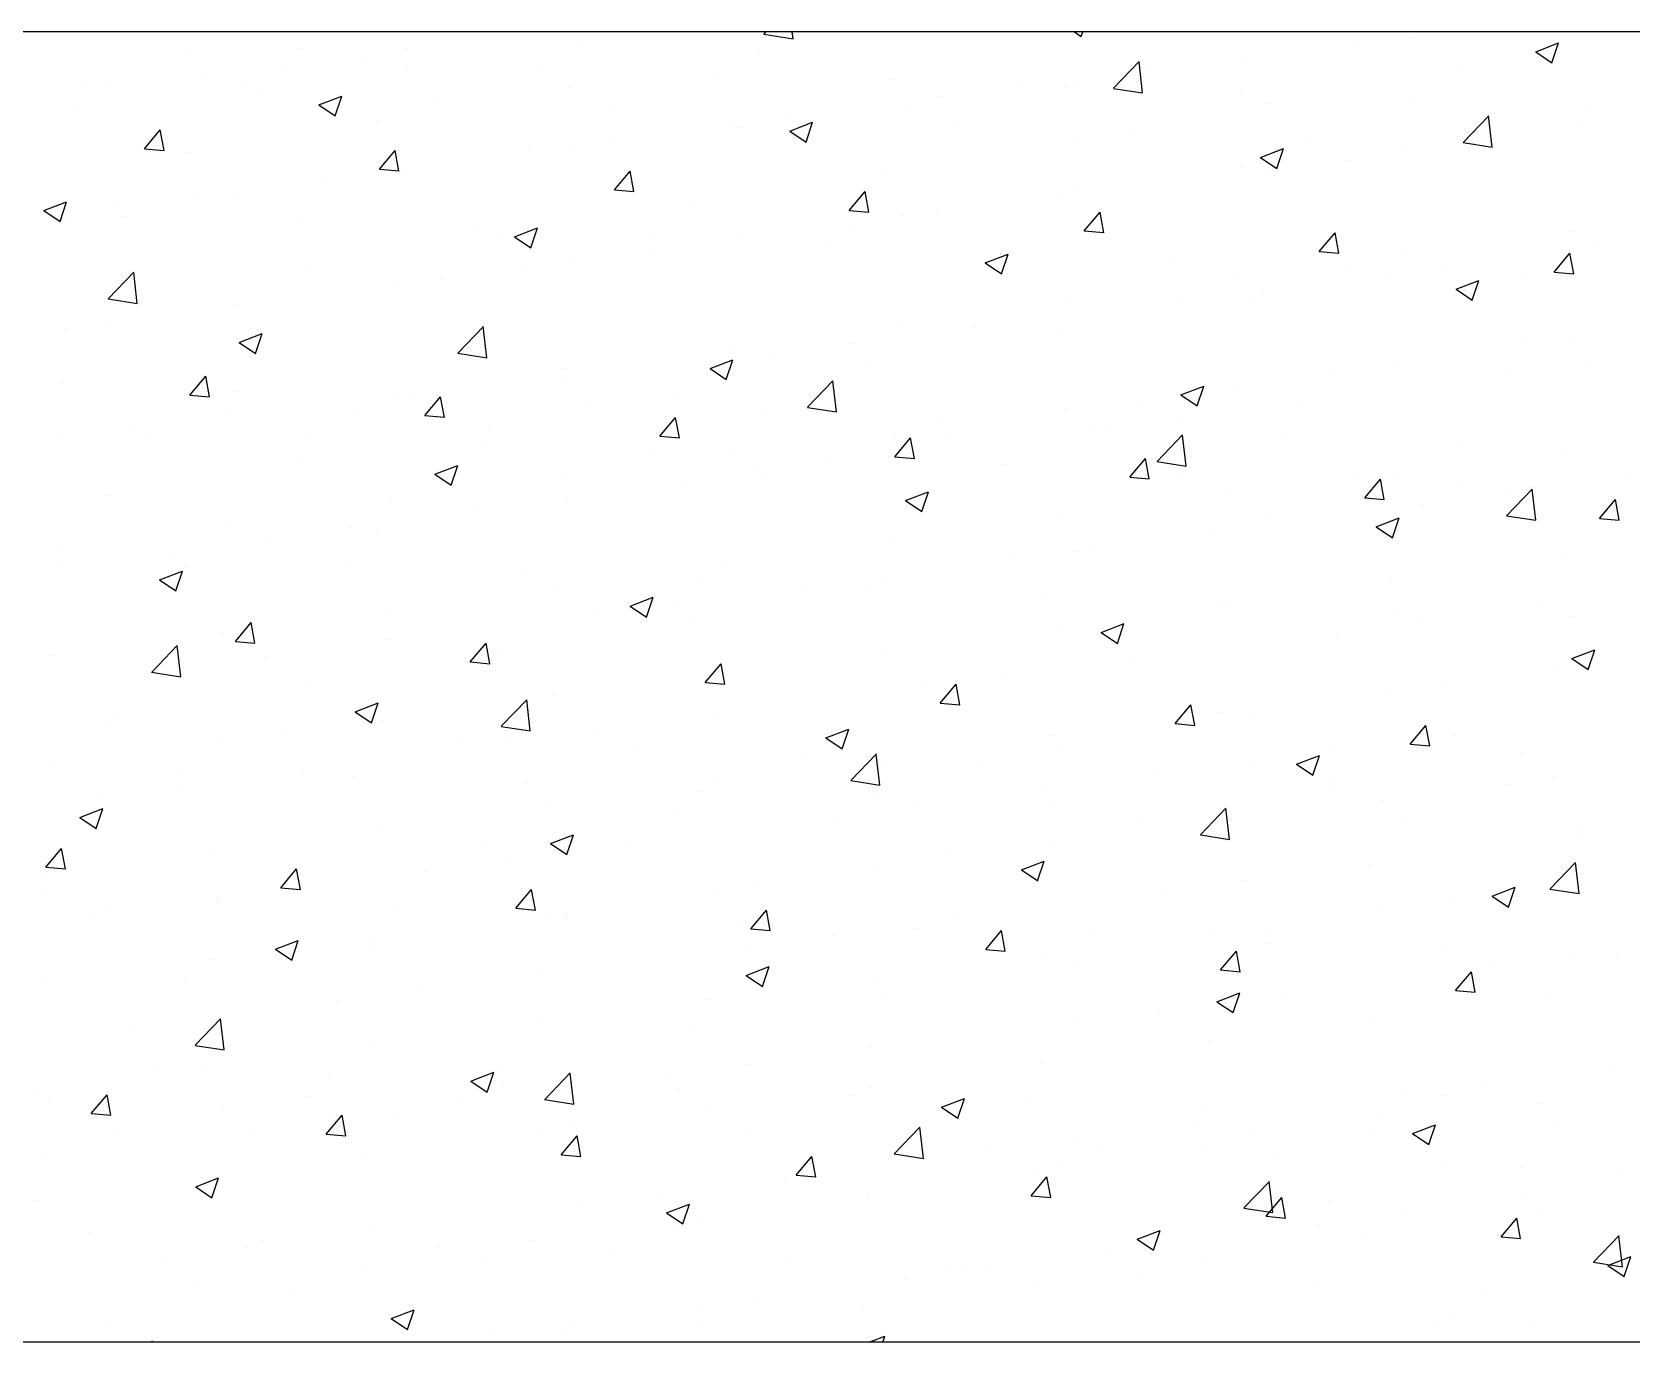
# Model space of a CAD drawing. Header units: millimetres. Extents: x 331487 to 517269, y 198509 to 399936.
# Drawn here: x 441449 to 441937.5, y 339696 to 340096 of the extents above; entities that cross this region are included whole.
import ezdxf

# ---------------------------------------------------------------- set-up
doc = ezdxf.new("R2010")
doc.units = ezdxf.units.MM
doc.header["$MEASUREMENT"] = 0
doc.layers.add('COLUMN', color=6, linetype='Continuous')

msp = doc.modelspace()

# ---------------------------------------------------------------- linework, layer by layer
at = {"layer": 'COLUMN'}
for p, q in [((448979.83, 340095.96), (420204.35, 340095.96)), ((448984.26, 339695.96), (420604.35, 339695.96))]:
    msp.add_line(p, q, dxfattribs=at)
at = {"layer": 'COLUMN', "color": 2, "linetype": 'Continuous'}
for p, q in [((441615.57, 340093.09), (441615.57, 340093.09)), ((441672.45, 340095.3), (441681.34, 340093.92)), ((441672.49, 340095.34), (441673.08, 340095.96)), ((441681.34, 340093.92), (441681.11, 340095.96)), ((441767.29, 340095.96), (441769.32, 340094.59)), ((441769.32, 340094.59), (441769.78, 340095.96)), ((441852.6, 340093), (441852.6, 340093)), ((441870, 340094.18), (441870, 340094.18)), ((441908.06, 340089.93), (441915.06, 340092.62)), ((441913.03, 340086.58), (441915.06, 340092.62)), ((441497.59, 340090.43), (441497.59, 340090.43)), ((441530.45, 340091), (441530.45, 340091)), ((441550.97, 340088.17), (441550.97, 340088.17)), ((441563.62, 340090.93), (441563.62, 340090.93)), ((441671.05, 340089.07), (441671.05, 340089.07)), ((441819.49, 340087.78), (441819.49, 340087.78)), ((441908.06, 340089.93), (441913.03, 340086.58)), ((441500.72, 340082.65), (441500.72, 340082.65)), ((441525.75, 340085.95), (441525.75, 340085.95)), ((441563.63, 340085.59), (441563.63, 340085.59)), ((441604.35, 340085.91), (441604.35, 340085.91)), ((441657.74, 340083.66), (441657.74, 340083.66)), ((441779.21, 340078.78), (441787, 340086.9)), ((441788.07, 340077.37), (441786.96, 340086.87)), ((441789.44, 340084.69), (441789.44, 340084.69)), ((441884.2, 340084.1), (441884.2, 340084.1)), ((441465.29, 340079.25), (441465.29, 340079.25)), ((441472.13, 340080.99), (441472.13, 340080.99)), ((441513.12, 340079.19), (441513.12, 340079.19)), ((441612.73, 340079.06), (441612.73, 340079.06)), ((441711.12, 340081.4), (441711.12, 340081.4)), ((441751.57, 340079.7), (441751.57, 340079.7)), ((441764.5, 340079.15), (441764.5, 340079.15)), ((441768.15, 340080.74), (441768.15, 340080.74)), ((441779.17, 340078.75), (441788.07, 340077.37)), ((441518.68, 340076.99), (441518.68, 340076.99)), ((441536.61, 340073.7), (441543.61, 340076.39)), ((441536.61, 340073.7), (441541.59, 340070.34)), ((441541.58, 340070.34), (441543.61, 340076.38)), ((441572.06, 340074.74), (441572.06, 340074.74)), ((441625.44, 340072.48), (441625.44, 340072.48)), ((441716.21, 340073.24), (441716.21, 340073.24)), ((441726.53, 340076.4), (441726.53, 340076.4)), ((441817.88, 340076.89), (441817.88, 340076.89)), ((441825.88, 340074.09), (441825.88, 340074.09)), ((441871.27, 340074.64), (441871.27, 340074.64)), ((441924.65, 340072.38), (441924.65, 340072.38)), ((441461.78, 340072.14), (441461.78, 340072.14)), ((441554.41, 340069.05), (441554.41, 340069.05)), ((441663.38, 340068.09), (441663.38, 340068.09)), ((441678.82, 340070.23), (441678.82, 340070.23)), ((441680.32, 340065.69), (441687.33, 340068.38)), ((441685.3, 340062.33), (441687.32, 340068.38)), ((441732.2, 340067.97), (441732.2, 340067.97)), ((441885.93, 340062.23), (441893.72, 340070.35)), ((441894.79, 340060.82), (441893.69, 340070.31)), ((441920.72, 340068.39), (441920.72, 340068.39)), ((441483.34, 340060.31), (441488.16, 340066.06)), ((441489.32, 340059.79), (441488.16, 340066.05)), ((441625.51, 340063.1), (441625.51, 340063.1)), ((441665.7, 340066.84), (441665.7, 340066.84)), ((441680.32, 340065.69), (441685.3, 340062.33)), ((441767.56, 340064.08), (441767.56, 340064.08)), ((441785.59, 340065.72), (441785.59, 340065.72)), ((441838.97, 340063.46), (441838.97, 340063.46)), ((441483.34, 340060.31), (441489.32, 340059.79)), ((441496.09, 340059.04), (441496.09, 340059.04)), ((441555.07, 340054.04), (441559.89, 340059.78)), ((441561.04, 340053.51), (441559.89, 340059.78)), ((441600.47, 340059.81), (441600.47, 340059.81)), ((441614.35, 340059.8), (441614.35, 340059.8)), ((441824.04, 340057.68), (441831.04, 340060.37)), ((441829.01, 340054.32), (441831.04, 340060.37)), ((441868.79, 340060.89), (441868.79, 340060.89)), ((441885.9, 340062.19), (441894.79, 340060.82)), ((441889.2, 340061.84), (441889.2, 340061.84)), ((441892.35, 340061.2), (441892.35, 340061.2)), ((441555.07, 340054.04), (441561.05, 340053.52)), ((441626.79, 340047.76), (441631.62, 340053.51)), ((441632.77, 340047.24), (441631.61, 340053.5)), ((441709.24, 340054.07), (441709.24, 340054.07)), ((441818.27, 340054.49), (441818.27, 340054.49)), ((441824.04, 340057.68), (441829.01, 340054.32)), ((441826.29, 340053.56), (441826.29, 340053.56)), ((441851.32, 340056.85), (441851.32, 340056.85)), ((441537.32, 340051.49), (441537.32, 340051.49)), ((441562.42, 340052.3), (441562.42, 340052.3)), ((441452.59, 340041.44), (441459.59, 340044.13)), ((441457.56, 340038.09), (441459.59, 340044.13)), ((441474.41, 340043.21), (441474.41, 340043.21)), ((441499.44, 340046.51), (441499.44, 340046.51)), ((441511.9, 340045.9), (441511.9, 340045.9)), ((441626.8, 340047.76), (441632.77, 340047.24)), ((441650.92, 340044.06), (441650.92, 340044.06)), ((441698.52, 340041.49), (441703.34, 340047.23)), ((441704.5, 340040.96), (441703.34, 340047.23)), ((441763.13, 340045.24), (441763.13, 340045.24)), ((441766.93, 340047.45), (441766.93, 340047.45)), ((441452.59, 340041.44), (441457.56, 340038.09)), ((441460.56, 340038.86), (441460.56, 340038.86)), ((441477.7, 340039.59), (441477.7, 340039.59)), ((441698.52, 340041.49), (441704.5, 340040.97)), ((441714.99, 340039.95), (441714.99, 340039.95)), ((441725.26, 340040.26), (441725.26, 340040.26)), ((441770.25, 340035.21), (441775.07, 340040.96)), ((441776.22, 340034.68), (441775.07, 340040.95)), ((441531.08, 340037.34), (441531.08, 340037.34)), ((441584.46, 340035.08), (441584.46, 340035.08)), ((441592.6, 340034.05), (441592.6, 340034.05)), ((441596.3, 340033.44), (441603.3, 340036.12)), ((441596.3, 340033.44), (441601.28, 340030.08)), ((441601.27, 340030.08), (441603.3, 340036.12)), ((441664.48, 340033.55), (441664.48, 340033.55)), ((441700.23, 340036.96), (441700.23, 340036.96)), ((441770.25, 340035.21), (441776.22, 340034.69)), ((441841.97, 340028.94), (441846.79, 340034.68)), ((441847.95, 340028.41), (441846.79, 340034.68)), ((441919.51, 340035.1), (441919.51, 340035.1)), ((441637.07, 340028.65), (441637.07, 340028.65)), ((441637.84, 340032.83), (441637.84, 340032.83)), ((441691.22, 340030.57), (441691.22, 340030.57)), ((441841.97, 340028.94), (441847.95, 340028.42)), ((441913.7, 340022.66), (441918.52, 340028.41)), ((441919.67, 340022.13), (441918.52, 340028.4)), ((441926.04, 340030.71), (441926.04, 340030.71)), ((441534.29, 340024.04), (441534.29, 340024.04)), ((441599.2, 340023.66), (441599.2, 340023.66)), ((441613.14, 340026.51), (441613.14, 340026.51)), ((441740.02, 340025.43), (441747.02, 340028.11)), ((441740.02, 340025.43), (441744.99, 340022.07)), ((441744.61, 340028.32), (441744.61, 340028.32)), ((441744.99, 340022.07), (441747.01, 340028.11)), ((441797.99, 340026.06), (441797.99, 340026.06)), ((441851.37, 340023.81), (441851.37, 340023.81)), ((441867.57, 340027.6), (441867.57, 340027.6)), ((441880.07, 340024.44), (441880.07, 340024.44)), ((441472.3, 340014.48), (441480.08, 340022.59)), ((441481.15, 340013.06), (441480.05, 340022.56)), ((441561.2, 340019.01), (441561.2, 340019.01)), ((441574.16, 340020.37), (441574.16, 340020.37)), ((441817.06, 340021.2), (441817.06, 340021.2)), ((441862.89, 340022.4), (441862.89, 340022.4)), ((441883.73, 340017.42), (441890.73, 340020.11)), ((441888.7, 340014.06), (441890.73, 340020.1)), ((441904.75, 340021.55), (441904.75, 340021.55)), ((441913.7, 340022.66), (441919.68, 340022.14)), ((441472.26, 340014.44), (441481.15, 340013.06)), ((441475.97, 340014.03), (441475.97, 340014.03)), ((441765.71, 340014.16), (441765.71, 340014.16)), ((441799.98, 340014.12), (441799.98, 340014.12)), ((441821.75, 340014.43), (441821.75, 340014.43)), ((441825.02, 340017.41), (441825.02, 340017.41)), ((441883.73, 340017.42), (441888.7, 340014.06)), ((441510.69, 340012.61), (441510.69, 340012.61)), ((441511.01, 340012.05), (441511.01, 340012.05)), ((441459.34, 340005.57), (441459.34, 340005.57)), ((441473.14, 340007.07), (441473.14, 340007.07)), ((441579.02, 339997.92), (441586.81, 340006.04)), ((441587.88, 339996.51), (441586.77, 340006.01)), ((441713.78, 340006.66), (441713.78, 340006.66)), ((441736.83, 340005.8), (441736.83, 340005.8)), ((441763.43, 340004.42), (441763.43, 340004.42)), ((441512.28, 340001.18), (441519.28, 340003.87)), ((441512.28, 340001.18), (441517.25, 339997.83)), ((441517.25, 339997.83), (441519.28, 340003.87)), ((441663.27, 340000.26), (441663.27, 340000.26)), ((441698.95, 340000.82), (441698.95, 340000.82)), ((441904.03, 340002.48), (441904.03, 340002.48)), ((441918.29, 340001.81), (441918.29, 340001.81)), ((441578.98, 339997.89), (441587.88, 339996.51)), ((441655.99, 339993.17), (441663, 339995.86)), ((441660.96, 339989.82), (441662.99, 339995.86)), ((441673.92, 339997.52), (441673.92, 339997.52)), ((441705.11, 339994.41), (441705.11, 339994.41)), ((441866.35, 339994.31), (441866.35, 339994.31)), ((441924.77, 339994.57), (441924.77, 339994.57)), ((441497.22, 339985.1), (441502.04, 339990.84)), ((441503.19, 339984.57), (441502.04, 339990.83)), ((441611.92, 339993.22), (441611.92, 339993.22)), ((441655.99, 339993.17), (441660.97, 339989.82)), ((441685.74, 339981.37), (441693.53, 339989.49)), ((441694.6, 339979.96), (441693.5, 339989.45)), ((441845.71, 339992.47), (441845.71, 339992.47)), ((441899.74, 339991.27), (441899.74, 339991.27)), ((441458.22, 339988.5), (441458.22, 339988.5)), ((441497.22, 339985.1), (441503.2, 339984.57)), ((441511.6, 339986.24), (441511.6, 339986.24)), ((441559.98, 339985.72), (441559.98, 339985.72)), ((441568.94, 339978.82), (441573.76, 339984.57)), ((441574.92, 339978.29), (441573.76, 339984.56)), ((441610.76, 339989.21), (441610.76, 339989.21)), ((441799.71, 339985.17), (441806.71, 339987.85)), ((441799.71, 339985.17), (441804.68, 339981.81)), ((441804.68, 339981.81), (441806.7, 339987.85)), ((441815.84, 339987.91), (441815.84, 339987.91)), ((441547.86, 339980.92), (441547.86, 339980.92)), ((441564.99, 339983.98), (441564.99, 339983.98)), ((441572.89, 339984.22), (441572.89, 339984.22)), ((441618.37, 339981.73), (441618.37, 339981.73)), ((441646.79, 339984.4), (441646.79, 339984.4)), ((441685.71, 339981.33), (441694.6, 339979.96)), ((441764.5, 339980.87), (441764.5, 339980.87)), ((441787.39, 339982.46), (441787.39, 339982.46)), ((441836.58, 339982.96), (441836.58, 339982.96)), ((441479.31, 339975.06), (441479.31, 339975.06)), ((441509.47, 339979.32), (441509.47, 339979.32)), ((441568.94, 339978.82), (441574.92, 339978.3)), ((441640.67, 339972.54), (441645.49, 339978.29)), ((441646.65, 339972.02), (441645.49, 339978.28)), ((441671.75, 339979.47), (441671.75, 339979.47)), ((441725.13, 339977.22), (441725.13, 339977.22)), ((441773.68, 339974.68), (441773.68, 339974.68)), ((441778.52, 339974.96), (441778.52, 339974.96)), ((441798.71, 339977.97), (441798.71, 339977.97)), ((441458.13, 339972.28), (441458.13, 339972.28)), ((441484.7, 339972.61), (441484.7, 339972.61)), ((441532.69, 339972.81), (441532.69, 339972.81)), ((441586.07, 339970.55), (441586.07, 339970.55)), ((441588.48, 339974.38), (441588.48, 339974.38)), ((441640.67, 339972.54), (441646.65, 339972.02)), ((441712.4, 339966.27), (441717.22, 339972.01)), ((441712.56, 339973.37), (441712.56, 339973.37)), ((441718.37, 339965.74), (441717.21, 339972.01)), ((441729.07, 339972.45), (441729.07, 339972.45)), ((441792.47, 339964.82), (441800.26, 339972.94)), ((441801.32, 339963.4), (441800.22, 339972.9)), ((441831.9, 339972.71), (441831.9, 339972.71)), ((441885.28, 339970.45), (441885.28, 339970.45)), ((441639.45, 339968.3), (441639.45, 339968.3)), ((441662.05, 339966.97), (441662.05, 339966.97)), ((441692.84, 339966.04), (441692.84, 339966.04)), ((441710.52, 339966.36), (441710.52, 339966.36)), ((441712.4, 339966.27), (441718.37, 339965.75)), ((441784.12, 339959.99), (441788.94, 339965.74)), ((441790.1, 339959.47), (441788.94, 339965.73)), ((441917.08, 339968.52), (441917.08, 339968.52)), ((441530.16, 339964.37), (441530.16, 339964.37)), ((441571.97, 339960.92), (441578.97, 339963.61)), ((441571.97, 339960.92), (441576.95, 339957.57)), ((441576.94, 339957.56), (441578.97, 339963.61)), ((441670.76, 339962.44), (441670.76, 339962.44)), ((441672.65, 339961.38), (441672.65, 339961.38)), ((441746.22, 339963.79), (441746.22, 339963.79)), ((441792.43, 339964.78), (441801.32, 339963.4)), ((441799.6, 339961.53), (441799.6, 339961.53)), ((441865.14, 339961.02), (441865.14, 339961.02)), ((441936.34, 339960.11), (441936.34, 339960.11)), ((441610.71, 339959.93), (441610.71, 339959.93)), ((441647.61, 339958.08), (441647.61, 339958.08)), ((441715.68, 339952.91), (441722.69, 339955.6)), ((441720.65, 339949.56), (441722.68, 339955.6)), ((441784.12, 339959.99), (441790.1, 339959.47)), ((441852.98, 339959.27), (441852.98, 339959.27)), ((441855.85, 339953.72), (441860.67, 339959.46)), ((441861.82, 339953.19), (441860.67, 339959.46)), ((441883.9, 339957.47), (441883.9, 339957.47)), ((441898.46, 339955.13), (441898.46, 339955.13)), ((441899.19, 339948.27), (441906.98, 339956.39)), ((441906.36, 339957.02), (441906.36, 339957.02)), ((441908.05, 339946.85), (441906.94, 339956.35)), ((441471.84, 339954.36), (441471.84, 339954.36)), ((441558.77, 339952.43), (441558.77, 339952.43)), ((441612.44, 339952.43), (441612.44, 339952.43)), ((441715.68, 339952.91), (441720.66, 339949.56)), ((441814.63, 339954.62), (441814.63, 339954.62)), ((441855.85, 339953.72), (441861.83, 339953.2)), ((441873.43, 339951.83), (441873.43, 339951.83)), ((441927.57, 339947.44), (441932.4, 339953.19)), ((441933.55, 339946.92), (441932.39, 339953.18)), ((441508.26, 339946.03), (441508.26, 339946.03)), ((441584.46, 339949.77), (441584.46, 339949.77)), ((441763.28, 339947.58), (441763.28, 339947.58)), ((441825.58, 339947.46), (441825.58, 339947.46)), ((441859.4, 339944.9), (441866.4, 339947.59)), ((441864.37, 339941.55), (441866.4, 339947.59)), ((441899.16, 339948.23), (441908.05, 339946.85)), ((441927.57, 339947.44), (441933.55, 339946.92)), ((441521.55, 339941.48), (441521.55, 339941.48)), ((441546.58, 339944.78), (441546.58, 339944.78)), ((441554.12, 339942.42), (441554.12, 339942.42)), ((441810.28, 339943.52), (441810.28, 339943.52)), ((441859.4, 339944.9), (441864.37, 339941.55)), ((441456.91, 339938.99), (441456.91, 339938.99)), ((441711.34, 339940.08), (441711.34, 339940.08)), ((441767.26, 339937.45), (441767.26, 339937.45)), ((441772.4, 339938.53), (441772.4, 339938.53)), ((441458.4, 339933.17), (441458.4, 339933.17)), ((441487.95, 339928.67), (441494.95, 339931.36)), ((441491.71, 339935.41), (441491.71, 339935.41)), ((441492.92, 339925.31), (441494.95, 339931.35)), ((441495.8, 339932.41), (441495.8, 339932.41)), ((441545.09, 339933.15), (441545.09, 339933.15)), ((441598.47, 339930.9), (441598.47, 339930.9)), ((441660.83, 339933.68), (441660.83, 339933.68)), ((441747.37, 339935.23), (441747.37, 339935.23)), ((441915.86, 339935.23), (441915.86, 339935.23)), ((441487.95, 339928.67), (441492.92, 339925.31)), ((441609.49, 339926.64), (441609.49, 339926.64)), ((441651.86, 339928.64), (441651.86, 339928.64)), ((441684.21, 339926.92), (441684.21, 339926.92)), ((441705.24, 339926.39), (441705.24, 339926.39)), ((441708.95, 339927.44), (441708.95, 339927.44)), ((441863.92, 339927.73), (441863.92, 339927.73)), ((441631.66, 339920.66), (441638.66, 339923.35)), ((441636.63, 339917.3), (441638.66, 339923.35)), ((441646.34, 339921.93), (441646.34, 339921.93)), ((441758.62, 339924.13), (441758.62, 339924.13)), ((441812, 339921.88), (441812, 339921.88)), ((441813.41, 339921.33), (441813.41, 339921.33)), ((441557.55, 339919.14), (441557.55, 339919.14)), ((441621.31, 339918.64), (441621.31, 339918.64)), ((441631.66, 339920.66), (441636.64, 339917.3)), ((441650.63, 339917.43), (441650.63, 339917.43)), ((441865.38, 339919.62), (441865.38, 339919.62)), ((441910.03, 339920.67), (441910.03, 339920.67)), ((441918.77, 339917.37), (441918.77, 339917.37)), ((441507.04, 339912.74), (441507.04, 339912.74)), ((441511.09, 339909.88), (441515.91, 339915.62)), ((441517.07, 339909.35), (441515.91, 339915.62)), ((441762.07, 339914.29), (441762.07, 339914.29)), ((441775.37, 339912.65), (441782.38, 339915.34)), ((441775.37, 339912.65), (441780.35, 339909.29)), ((441780.35, 339909.29), (441782.37, 339915.34)), ((441847.12, 339912.39), (441847.12, 339912.39)), ((441872.16, 339915.69), (441872.16, 339915.69)), ((441485.55, 339900.51), (441493.34, 339908.63)), ((441494.41, 339899.1), (441493.31, 339908.59)), ((441511.09, 339909.88), (441517.07, 339909.35)), ((441558.15, 339910.32), (441558.15, 339910.32)), ((441582.82, 339903.6), (441587.64, 339909.35)), ((441588.79, 339903.07), (441587.64, 339909.34)), ((441592.31, 339907.42), (441592.31, 339907.42)), ((441710.13, 339906.79), (441710.13, 339906.79)), ((441919.09, 339904.64), (441926.09, 339907.33)), ((441924.06, 339901.28), (441926.09, 339907.33)), ((441455.7, 339905.7), (441455.7, 339905.7)), ((441495.24, 339902.04), (441495.24, 339902.04)), ((441520.28, 339905.34), (441520.28, 339905.34)), ((441582.82, 339903.6), (441588.8, 339903.08)), ((441654.55, 339897.33), (441659.37, 339903.07)), ((441660.52, 339896.8), (441659.36, 339903.07)), ((441783.97, 339904.08), (441783.97, 339904.08)), ((441914.64, 339901.94), (441914.64, 339901.94)), ((441919.09, 339904.64), (441924.06, 339901.29)), ((441485.52, 339900.47), (441494.41, 339899.1)), ((441533.99, 339897.41), (441533.99, 339897.41)), ((441654.55, 339897.33), (441660.52, 339896.8)), ((441659.62, 339900.39), (441659.62, 339900.39)), ((441726.27, 339891.05), (441731.09, 339896.8)), ((441732.25, 339890.52), (441731.09, 339896.79)), ((441746.1, 339899.09), (441746.1, 339899.09)), ((441879.77, 339897.81), (441879.77, 339897.81)), ((441592.28, 339883.96), (441600.07, 339892.08)), ((441601.13, 339882.54), (441600.03, 339892.04)), ((441608.27, 339893.35), (441608.27, 339893.35)), ((441721.06, 339895.79), (441721.06, 339895.79)), ((441862.71, 339894.44), (441862.71, 339894.44)), ((441475.67, 339887.4), (441475.67, 339887.4)), ((441547.64, 339888.41), (441554.64, 339891.09)), ((441547.64, 339888.41), (441552.61, 339885.05)), ((441552.61, 339885.05), (441554.64, 339891.09)), ((441657.91, 339887.48), (441657.91, 339887.48)), ((441726.27, 339891.05), (441732.25, 339890.53)), ((441798, 339884.78), (441802.82, 339890.52)), ((441803.97, 339884.25), (441802.82, 339890.51)), ((441812.19, 339888.04), (441812.19, 339888.04)), ((441821.45, 339887.8), (441821.45, 339887.8)), ((441472.24, 339884.31), (441472.24, 339884.31)), ((441525.62, 339882.05), (441525.62, 339882.05)), ((441556.34, 339885.85), (441556.34, 339885.85)), ((441592.24, 339883.92), (441601.13, 339882.54)), ((441620.03, 339882.49), (441620.03, 339882.49)), ((441691.35, 339880.4), (441698.35, 339883.08)), ((441696.32, 339877.04), (441698.35, 339883.08)), ((441798, 339884.78), (441803.97, 339884.25)), ((441869.72, 339878.5), (441874.54, 339884.25)), ((441875.7, 339877.97), (441874.54, 339884.24)), ((441505.82, 339879.45), (441505.82, 339879.45)), ((441579, 339879.8), (441579, 339879.8)), ((441595, 339879.2), (441595, 339879.2)), ((441632.38, 339877.54), (441632.38, 339877.54)), ((441691.35, 339880.4), (441696.33, 339877.04)), ((441760.85, 339881), (441760.85, 339881)), ((441763.14, 339877.79), (441763.14, 339877.79)), ((441869.72, 339878.5), (441875.7, 339877.98)), ((441883.72, 339881.23), (441883.72, 339881.23)), ((441454.48, 339872.41), (441454.48, 339872.41)), ((441685.76, 339875.29), (441685.76, 339875.29)), ((441699, 339867.41), (441706.79, 339875.53)), ((441707.86, 339865.99), (441706.75, 339875.49)), ((441708.91, 339873.5), (441708.91, 339873.5)), ((441739.15, 339873.03), (441739.15, 339873.03)), ((441820.82, 339872.95), (441820.82, 339872.95)), ((441835.07, 339872.39), (441842.07, 339875.08)), ((441835.07, 339872.39), (441840.04, 339869.03)), ((441840.04, 339869.03), (441842.06, 339875.07)), ((441845.85, 339876.24), (441845.85, 339876.24)), ((441903.73, 339875.85), (441903.73, 339875.85)), ((441493.32, 339870.88), (441493.32, 339870.88)), ((441531.84, 339870.88), (441531.84, 339870.88)), ((441546.7, 339868.62), (441546.7, 339868.62)), ((441698.96, 339867.37), (441707.86, 339865.99)), ((441704.82, 339867.78), (441704.82, 339867.78)), ((441792.53, 339870.78), (441792.53, 339870.78)), ((441845.91, 339868.52), (441845.91, 339868.52)), ((441913.43, 339868.65), (441913.43, 339868.65)), ((441468.94, 339862.6), (441468.94, 339862.6)), ((441493.97, 339865.9), (441493.97, 339865.9)), ((441600.08, 339866.37), (441600.08, 339866.37)), ((441653.47, 339864.11), (441653.47, 339864.11)), ((441658.4, 339867.1), (441658.4, 339867.1)), ((441757.66, 339864.63), (441757.66, 339864.63)), ((441845.42, 339865.84), (441845.42, 339865.84)), ((441899.29, 339866.27), (441899.29, 339866.27)), ((441463.62, 339856.15), (441470.62, 339858.84)), ((441468.59, 339852.8), (441470.62, 339858.84)), ((441607.06, 339860.06), (441607.06, 339860.06)), ((441646.5, 339857.77), (441646.5, 339857.77)), ((441706.85, 339861.86), (441706.85, 339861.86)), ((441719.79, 339859.65), (441719.79, 339859.65)), ((441760.23, 339859.6), (441760.23, 339859.6)), ((441805.73, 339850.86), (441813.51, 339858.97)), ((441814.58, 339849.44), (441813.48, 339858.94)), ((441861.49, 339861.15), (441861.49, 339861.15)), ((441463.62, 339856.15), (441468.59, 339852.8)), ((441555.12, 339852.56), (441555.12, 339852.56)), ((441694.75, 339856.35), (441694.75, 339856.35)), ((441787.1, 339855.83), (441787.1, 339855.83)), ((441810.98, 339854.75), (441810.98, 339854.75)), ((441813.61, 339857.34), (441813.61, 339857.34)), ((441867, 339855.09), (441867, 339855.09)), ((441920.38, 339852.83), (441920.38, 339852.83)), ((441588.18, 339847.76), (441588.18, 339847.76)), ((441607.33, 339848.14), (441614.33, 339850.83)), ((441607.33, 339848.14), (441612.3, 339844.79)), ((441612.3, 339844.79), (441614.33, 339850.83)), ((441631.6, 339848.04), (441631.6, 339848.04)), ((441759.63, 339847.71), (441759.63, 339847.71)), ((441805.69, 339850.82), (441814.58, 339849.44)), ((441920.57, 339850.1), (441920.57, 339850.1)), ((441453.24, 339840.93), (441458.06, 339846.68)), ((441459.22, 339840.4), (441458.06, 339846.67)), ((441504.61, 339846.16), (441504.61, 339846.16)), ((441593.73, 339843.05), (441593.73, 339843.05)), ((441728.78, 339845.82), (441728.78, 339845.82)), ((441751.04, 339840.14), (441758.05, 339842.82)), ((441756.01, 339836.78), (441758.04, 339842.82)), ((441453.24, 339840.93), (441459.22, 339840.41)), ((441453.26, 339839.12), (441453.26, 339839.12)), ((441524.97, 339834.66), (441529.79, 339840.4)), ((441530.94, 339834.13), (441529.79, 339840.4)), ((441568.69, 339839.76), (441568.69, 339839.76)), ((441707.7, 339840.21), (441707.7, 339840.21)), ((441751.04, 339840.14), (441756.02, 339836.78)), ((441857.42, 339841.79), (441857.42, 339841.79)), ((441912.45, 339834.31), (441920.24, 339842.42)), ((441921.31, 339832.89), (441920.2, 339842.39)), ((441452.34, 339833.48), (441452.34, 339833.48)), ((441524.97, 339834.66), (441530.95, 339834.13)), ((441529.86, 339837.74), (441529.86, 339837.74)), ((441596.69, 339828.38), (441601.52, 339834.13)), ((441602.67, 339827.85), (441601.51, 339834.12)), ((441657.19, 339833.81), (441657.19, 339833.81)), ((441670.46, 339835.81), (441670.46, 339835.81)), ((441794.51, 339833.51), (441794.51, 339833.51)), ((441819.54, 339836.8), (441819.54, 339836.8)), ((441894.76, 339832.13), (441901.76, 339834.81)), ((441899.73, 339828.77), (441901.75, 339834.81)), ((441912.21, 339835.36), (441912.21, 339835.36)), ((441912.41, 339834.27), (441921.31, 339832.89)), ((441505.54, 339831.44), (441505.54, 339831.44)), ((441505.72, 339831.22), (441505.72, 339831.22)), ((441559.1, 339828.97), (441559.1, 339828.97)), ((441596.69, 339828.38), (441602.67, 339827.86)), ((441883.61, 339830.85), (441883.61, 339830.85)), ((441894.76, 339832.13), (441899.73, 339828.77)), ((441467.66, 339826.46), (441467.66, 339826.46)), ((441471.54, 339827.73), (441471.54, 339827.73)), ((441605.84, 339826.77), (441605.84, 339826.77)), ((441612.14, 339825.8), (441612.14, 339825.8)), ((441612.49, 339826.71), (441612.49, 339826.71)), ((441665.87, 339824.46), (441665.87, 339824.46)), ((441668.42, 339822.11), (441673.24, 339827.85)), ((441674.4, 339821.58), (441673.24, 339827.85)), ((441731.35, 339825.19), (441731.35, 339825.19)), ((441860.27, 339827.86), (441860.27, 339827.86)), ((441523.31, 339815.89), (441530.31, 339818.58)), ((441528.28, 339812.53), (441530.31, 339818.58)), ((441553.9, 339819.27), (441553.9, 339819.27)), ((441668.42, 339822.11), (441674.4, 339821.58)), ((441693.48, 339820.21), (441693.48, 339820.21)), ((441719.25, 339822.2), (441719.25, 339822.2)), ((441740.15, 339815.83), (441744.97, 339821.58)), ((441746.12, 339815.3), (441744.97, 339821.57)), ((441772.63, 339819.95), (441772.63, 339819.95)), ((441809.76, 339821.46), (441809.76, 339821.46)), ((441825.29, 339820.83), (441825.29, 339820.83)), ((441523.31, 339815.89), (441528.28, 339812.54)), ((441553.82, 339815.79), (441553.82, 339815.79)), ((441668.45, 339816.91), (441668.45, 339816.91)), ((441740.15, 339815.83), (441746.12, 339815.31)), ((441758.42, 339814.42), (441758.42, 339814.42)), ((441811.87, 339809.56), (441816.69, 339815.3)), ((441817.85, 339809.03), (441816.69, 339815.3)), ((441826.02, 339817.69), (441826.02, 339817.69)), ((441879.4, 339815.43), (441879.4, 339815.43)), ((441919.3, 339813.96), (441919.3, 339813.96)), ((441503.39, 339812.87), (441503.39, 339812.87)), ((441605.29, 339808.6), (441605.29, 339808.6)), ((441667.02, 339807.88), (441674.02, 339810.57)), ((441671.99, 339804.53), (441674.02, 339810.57)), ((441766.97, 339810.82), (441766.97, 339810.82)), ((441811.87, 339809.56), (441817.85, 339809.03)), ((441883.6, 339803.28), (441888.42, 339809.03)), ((441889.57, 339802.75), (441888.42, 339809.02)), ((441894.26, 339810.66), (441894.26, 339810.66)), ((441932.78, 339813.18), (441932.78, 339813.18)), ((441452.05, 339805.83), (441452.05, 339805.83)), ((441495.5, 339805.78), (441495.5, 339805.78)), ((441667.02, 339807.88), (441672, 339804.53)), ((441706.48, 339806.92), (441706.48, 339806.92)), ((441542.39, 339800.32), (441542.39, 339800.32)), ((441567.42, 339803.61), (441567.42, 339803.61)), ((441655.97, 339800.52), (441655.97, 339800.52)), ((441708.65, 339800.81), (441708.65, 339800.81)), ((441810.73, 339799.87), (441817.74, 339802.56)), ((441810.73, 339799.87), (441815.71, 339796.52)), ((441815.7, 339796.52), (441817.73, 339802.56)), ((441831.11, 339802.35), (441831.11, 339802.35)), ((441883.6, 339803.28), (441889.58, 339802.76)), ((441911, 339802.07), (441911, 339802.07)), ((441498.81, 339786.55), (441506.6, 339794.67)), ((441507.67, 339785.13), (441506.56, 339794.63)), ((441768.2, 339794.07), (441768.2, 339794.07)), ((441793.24, 339797.36), (441793.24, 339797.36)), ((441859.06, 339794.57), (441859.06, 339794.57)), ((441479.23, 339792), (441479.23, 339792)), ((441604.63, 339793.48), (441604.63, 339793.48)), ((441650.33, 339790.8), (441650.33, 339790.8)), ((441498.77, 339786.51), (441507.67, 339785.13)), ((441552.69, 339785.98), (441552.69, 339785.98)), ((441705.05, 339785.75), (441705.05, 339785.75)), ((441808.55, 339788.17), (441808.55, 339788.17)), ((441486.25, 339780.12), (441486.25, 339780.12)), ((441502.18, 339779.58), (441502.18, 339779.58)), ((441592.01, 339780.79), (441592.01, 339780.79)), ((441667.17, 339780.77), (441667.17, 339780.77)), ((441757.2, 339781.13), (441757.2, 339781.13)), ((441930.86, 339779.5), (441930.86, 339779.5)), ((441539.63, 339777.87), (441539.63, 339777.87)), ((441583, 339775.63), (441590, 339778.32)), ((441583, 339775.63), (441587.97, 339772.27)), ((441587.97, 339772.27), (441590, 339778.32)), ((441593.01, 339775.61), (441593.01, 339775.61)), ((441605.54, 339770), (441613.32, 339778.12)), ((441614.39, 339768.58), (441613.29, 339778.08)), ((441642.14, 339777.47), (441642.14, 339777.47)), ((441892.99, 339774.52), (441892.99, 339774.52)), ((441450.83, 339772.54), (441450.83, 339772.54)), ((441467.12, 339765.71), (441471.94, 339771.46)), ((441473.09, 339765.18), (441471.94, 339771.45)), ((441533.7, 339770.78), (441533.7, 339770.78)), ((441605.5, 339769.96), (441614.39, 339768.58)), ((441646.4, 339773.36), (441646.4, 339773.36)), ((441699.78, 339771.1), (441699.78, 339771.1)), ((441705.26, 339773.63), (441705.26, 339773.63)), ((441726.71, 339767.62), (441733.71, 339770.31)), ((441731.68, 339764.26), (441733.71, 339770.31)), ((441867.96, 339771.22), (441867.96, 339771.22)), ((441879.48, 339771.18), (441879.48, 339771.18)), ((441453.95, 339768.95), (441453.95, 339768.95)), ((441467.12, 339765.71), (441473.09, 339765.19)), ((441507.33, 339766.69), (441507.33, 339766.69)), ((441538.84, 339759.44), (441543.66, 339765.18)), ((441544.82, 339758.91), (441543.66, 339765.18)), ((441578.99, 339769.16), (441578.99, 339769.16)), ((441654.75, 339767.23), (441654.75, 339767.23)), ((441726.71, 339767.62), (441731.69, 339764.26)), ((441753.16, 339768.85), (441753.16, 339768.85)), ((441806.54, 339766.59), (441806.54, 339766.59)), ((441909.78, 339768.78), (441909.78, 339768.78)), ((441475.38, 339760.77), (441475.38, 339760.77)), ((441516.08, 339760.87), (441516.08, 339760.87)), ((441541.11, 339764.17), (441541.11, 339764.17)), ((441560.72, 339764.44), (441560.72, 339764.44)), ((441603.41, 339760.19), (441603.41, 339760.19)), ((441614.1, 339762.18), (441614.1, 339762.18)), ((441667.48, 339759.92), (441667.48, 339759.92)), ((441712.26, 339753.45), (441720.05, 339761.56)), ((441721.12, 339752.03), (441720.01, 339761.53)), ((441804.8, 339762.91), (441804.8, 339762.91)), ((441821.16, 339761.17), (441821.16, 339761.17)), ((441857.84, 339761.29), (441857.84, 339761.29)), ((441859.92, 339764.34), (441859.92, 339764.34)), ((441870.42, 339759.61), (441877.43, 339762.3)), ((441875.4, 339756.25), (441877.42, 339762.3)), ((441913.31, 339762.08), (441913.31, 339762.08)), ((441538.84, 339759.44), (441544.82, 339758.91)), ((441610.57, 339753.16), (441615.39, 339758.91)), ((441616.54, 339752.63), (441615.39, 339758.9)), ((441720.86, 339757.67), (441720.86, 339757.67)), ((441766.93, 339757.92), (441766.93, 339757.92)), ((441774.24, 339755.41), (441774.24, 339755.41)), ((441807.33, 339754.88), (441807.33, 339754.88)), ((441870.42, 339759.61), (441875.4, 339756.26)), ((441452.92, 339752.56), (441452.92, 339752.56)), ((441551.47, 339752.69), (441551.47, 339752.69)), ((441610.57, 339753.16), (441616.55, 339752.64)), ((441682.3, 339746.89), (441687.12, 339752.63)), ((441688.27, 339746.36), (441687.11, 339752.63)), ((441712.22, 339753.41), (441721.12, 339752.03)), ((441741.9, 339754.63), (441741.9, 339754.63)), ((441762.84, 339751.16), (441762.84, 339751.16)), ((441827.63, 339753.16), (441827.63, 339753.16)), ((441881.01, 339750.9), (441881.01, 339750.9)), ((441498.98, 339743.38), (441505.98, 339746.06)), ((441500.96, 339746.29), (441500.96, 339746.29)), ((441503.95, 339740.02), (441505.97, 339746.06)), ((441678.74, 339746.31), (441678.74, 339746.31)), ((441682.3, 339746.89), (441688.27, 339746.36)), ((441754.02, 339740.61), (441758.84, 339746.36)), ((441755.99, 339747.84), (441755.99, 339747.84)), ((441760, 339740.08), (441758.84, 339746.35)), ((441903.44, 339749.22), (441903.44, 339749.22)), ((441934.39, 339748.65), (441934.39, 339748.65)), ((441498.98, 339743.38), (441503.95, 339740.02)), ((441640.87, 339741.32), (441640.87, 339741.32)), ((441704.05, 339740.35), (441704.05, 339740.35)), ((441704.52, 339741.15), (441704.52, 339741.15)), ((441754.02, 339740.61), (441760, 339740.09)), ((441818.98, 339736.89), (441826.77, 339745.01)), ((441827.84, 339735.48), (441826.74, 339744.97)), ((441449.62, 339739.25), (441449.62, 339739.25)), ((441615.83, 339738.03), (441615.83, 339738.03)), ((441642.69, 339735.37), (441649.69, 339738.05)), ((441642.69, 339735.37), (441647.66, 339732.01)), ((441647.66, 339732.01), (441649.69, 339738.05)), ((441818.95, 339736.86), (441827.84, 339735.48)), ((441825.75, 339734.34), (441830.57, 339740.08)), ((441831.72, 339733.81), (441830.57, 339740.08)), ((441845.12, 339739.21), (441845.12, 339739.21)), ((441904.56, 339740.06), (441904.56, 339740.06)), ((441908.56, 339735.49), (441908.56, 339735.49)), ((441646.2, 339731.14), (441646.2, 339731.14)), ((441653.54, 339733.94), (441653.54, 339733.94)), ((441825.75, 339734.34), (441831.72, 339733.81)), ((441841.65, 339731.78), (441841.65, 339731.78)), ((441866.68, 339735.08), (441866.68, 339735.08)), ((441897.47, 339728.06), (441902.29, 339733.81)), ((441903.45, 339727.53), (441902.29, 339733.8)), ((441466.35, 339729.29), (441466.35, 339729.29)), ((441519.74, 339727.04), (441519.74, 339727.04)), ((441552.68, 339729.71), (441552.68, 339729.71)), ((441602.19, 339726.9), (441602.19, 339726.9)), ((441786.4, 339727.36), (441793.4, 339730.05)), ((441786.4, 339727.36), (441791.38, 339724)), ((441786.8, 339729.2), (441786.8, 339729.2)), ((441791.37, 339724), (441793.4, 339730.04)), ((441856.63, 339728), (441856.63, 339728)), ((441897.47, 339728.06), (441903.45, 339727.54)), ((441925.71, 339720.34), (441933.5, 339728.46)), ((441934.56, 339718.92), (441933.46, 339728.42)), ((441489.77, 339721.43), (441489.77, 339721.43)), ((441514.81, 339724.73), (441514.81, 339724.73)), ((441573.12, 339724.78), (441573.12, 339724.78)), ((441587.89, 339721.13), (441587.89, 339721.13)), ((441626.5, 339722.53), (441626.5, 339722.53)), ((441778.5, 339723.47), (441778.5, 339723.47)), ((441806.11, 339721.59), (441806.11, 339721.59)), ((441930.12, 339719.35), (441937.12, 339722.04)), ((441935.09, 339715.99), (441937.11, 339722.04)), ((441550.26, 339719.4), (441550.26, 339719.4)), ((441679.88, 339720.27), (441679.88, 339720.27)), ((441728.48, 339719.19), (441728.48, 339719.19)), ((441733.26, 339718.02), (441733.26, 339718.02)), ((441740.62, 339718.48), (441740.62, 339718.48)), ((441925.67, 339720.3), (441934.56, 339718.92)), ((441930.12, 339719.35), (441935.09, 339715.99)), ((441499.74, 339713), (441499.74, 339713)), ((441529.57, 339711.12), (441529.57, 339711.12)), ((441715.59, 339715.18), (441715.59, 339715.18)), ((441754.77, 339714.55), (441754.77, 339714.55)), ((441786.65, 339715.76), (441786.65, 339715.76)), ((441840.03, 339713.5), (441840.03, 339713.5)), ((441893.41, 339711.25), (441893.41, 339711.25)), ((441652.43, 339706.87), (441652.43, 339706.87)), ((441670.17, 339709.18), (441670.17, 339709.18)), ((441702.83, 339707.06), (441702.83, 339707.06)), ((441558.67, 339703.11), (441565.67, 339705.8)), ((441558.67, 339703.11), (441563.64, 339699.76)), ((441563.64, 339699.76), (441565.67, 339705.8)), ((441614.56, 339701.88), (441614.56, 339701.88)), ((441883.31, 339704.22), (441883.31, 339704.22)), ((441907.35, 339702.2), (441907.35, 339702.2)), ((441471.25, 339701.11), (441471.25, 339701.11)), ((441589.53, 339698.59), (441589.53, 339698.59)), ((441611.85, 339699.17), (441611.85, 339699.17)), ((441652.32, 339700.65), (441652.32, 339700.65)), ((441704.6, 339695.96), (441709.38, 339697.79)), ((441708.76, 339695.96), (441709.38, 339697.79)), ((441878.25, 339700.62), (441878.25, 339700.62)), ((441485.58, 339695.96), (441485.81, 339696.24)), ((441485.86, 339695.96), (441485.81, 339696.23))]:
    msp.add_line(p, q, dxfattribs=at)

doc.saveas('drawing.dxf')
